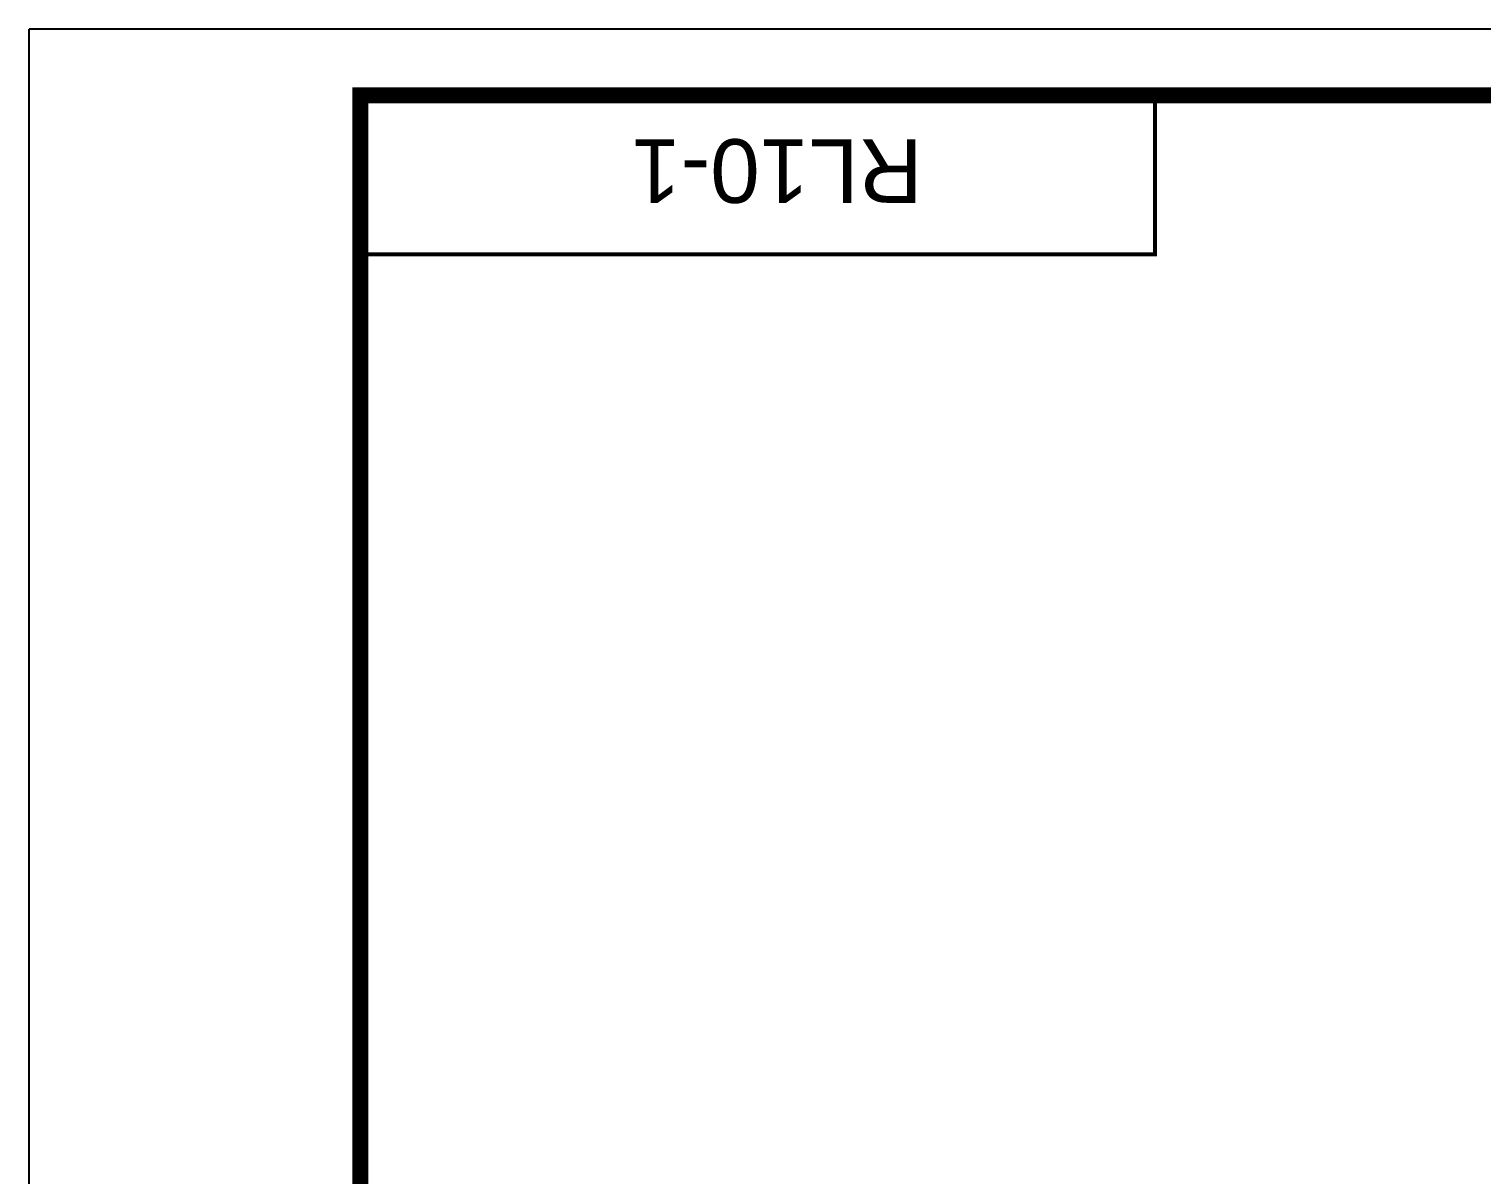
# Model space of a CAD drawing. Header units: millimetres. Extents: x 3338 to 4235, y 1659 to 2315.
# Drawn here: x 3338 to 3509.4, y 2179.9 to 2315.1 of the extents above; entities that cross this region are included whole.
import ezdxf

# ---------------------------------------------------------------- set-up
doc = ezdxf.new("R2010")
doc.units = ezdxf.units.MM
doc.layers.add('4-尺寸线', color=7, linetype='Continuous', lineweight=15)
doc.styles.get("Standard").update_dxf_attribs({"font": 'arial.ttf'})

msp = doc.modelspace()

# ---------------------------------------------------------------- linework, layer by layer
for p in [(3338.028, 1658.846), (4234.903, 2315.096)]:
    msp.add_line(p, (3338.028, 2315.096))
at = {"const_width": 1.875}
msp.add_lwpolyline([(4227.091, 2307.283), (3377.091, 2307.283), (3377.091, 1666.658), (4227.091, 1666.658)], close=True, dxfattribs=at)
at = {"const_width": 0.469}
msp.add_lwpolyline([(3470.841, 2307.283), (3470.841, 2288.533), (3377.091, 2288.533)], dxfattribs=at)

# ---------------------------------------------------------------- texts
at = {"layer": '4-尺寸线', "insert": (3426.241, 2298.401), "char_height": 7.5, "width": 93.75, "attachment_point": 5, "rotation": 180}
msp.add_mtext('RL10-1', dxfattribs=at)

doc.saveas('drawing.dxf')
